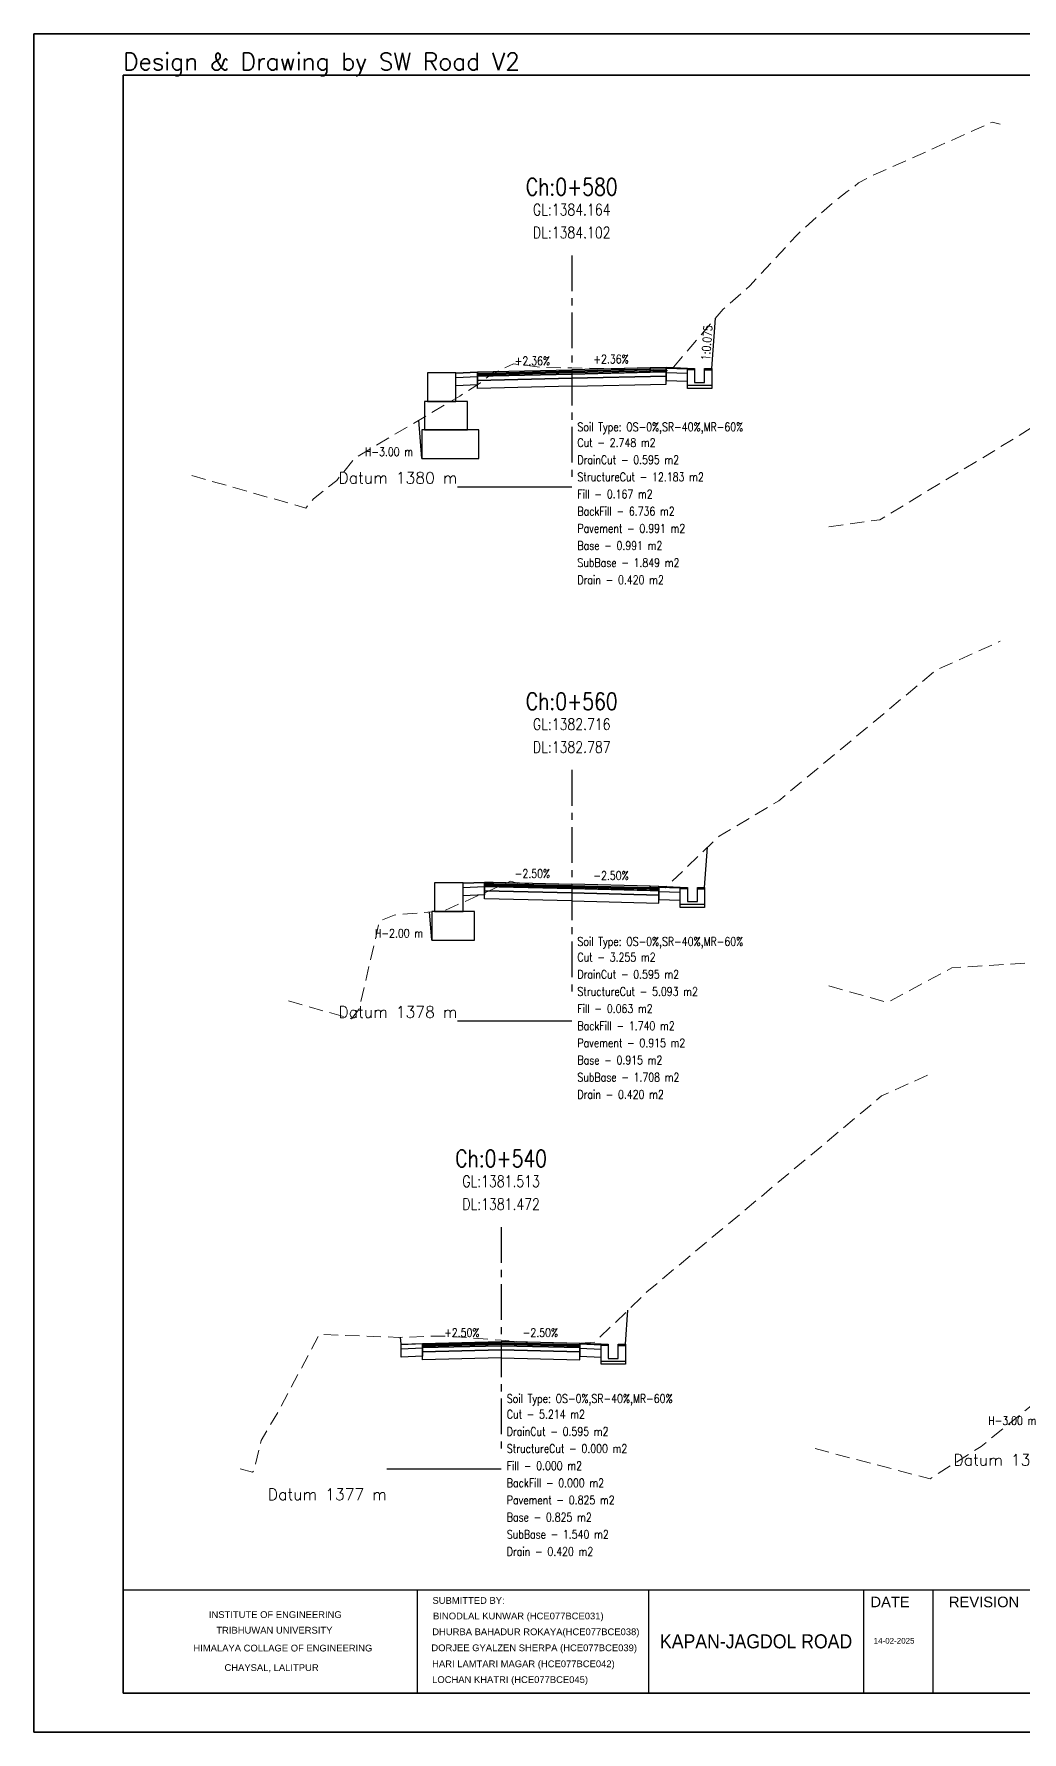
# Model space of a CAD drawing. Extents: x -19 to 1577, y -12 to 48.
# Drawn here: x 305.2 to 339.8, y -11.7 to 47.7 of the extents above; entities that cross this region are included whole.
import ezdxf
from ezdxf.enums import TextEntityAlignment as Align

# ---------------------------------------------------------------- set-up
doc = ezdxf.new("R2010")
doc.units = 0
doc.header["$MEASUREMENT"] = 0
doc.linetypes.add('Center', pattern=[2, 1.25, -0.25, 0.25, -0.25])
doc.linetypes.add('Dashed', pattern=[0.75, 0.5, -0.25])
for name, color, linetype in [('BackFill-Area', 7, 'Continuous'), ('Base', 6, 'Continuous'), ('Base-Area', 7, 'Continuous'), ('Cut-Area', 7, 'Continuous'), ('CutFillLine', 4, 'Continuous'), ('Drain', 3, 'Continuous'), ('Drain-Area', 7, 'Continuous'), ('DrainCut-Area', 7, 'Continuous'), ('ExtraWideningLayers', 7, 'Continuous'), ('Fill-Area', 7, 'Continuous'), ('Frame', 7, 'Continuous'), ('GabionRetainingWall', 140, 'Continuous'), ('Height', 7, 'Continuous'), ('L_Slope', 7, 'Continuous'), ('Pavement-Area', 7, 'Continuous'), ('PavementLayers', 1, 'Continuous'), ('R_CF_Slope', 7, 'Continuous'), ('R_Slope', 7, 'Continuous'), ('Shoulder', 2, 'Continuous'), ('Soil Type', 7, 'Continuous'), ('StructureCut-Area', 7, 'Continuous'), ('SubBase', 7, 'Continuous'), ('SubBase-Area', 7, 'Continuous')]:
    doc.layers.add(name, color=color, linetype=linetype)
for name, color, linetype, lineweight in [('CenterLine', 5, 'Center', 25), ('ChainageTxt', 7, 'Continuous', 25), ('DatumLabel', 1, 'Continuous', 25), ('DLTxt', 1, 'Continuous', 25), ('GL', 104, 'Dashed', 18), ('GLTxt', 3, 'Continuous', 25)]:
    doc.layers.add(name, color=color, linetype=linetype, lineweight=lineweight)
doc.styles.add('ARIAL', font='arial.ttf')
doc.styles.get("Standard").update_dxf_attribs({"font": 'simplex.shx'})

# ---------------------------------------------------------------- blocks, each defined once
blk = doc.blocks.new('SheetA3-1')
at = {"layer": 'Frame', "color": 6, "linetype": 'Continuous', "lineweight": 35}
for p, q in [((397, 0), (0, 0)), ((0, 0), (0, -283)), ((0, -283), (397, -283))]:
    blk.add_line(p, q, dxfattribs=at)
at = {"layer": 'Frame', "linetype": 'Continuous', "lineweight": 30}
for p, q in [((397, -264.94), (0, -264.94)), ((51.51, -282.86), (51.51, -264.94)), ((91.94, -264.94), (91.94, -282.86)), ((129.6, -282.86), (129.6, -264.94)), ((141.75, -282.86), (141.75, -264.94))]:
    blk.add_line(p, q, dxfattribs=at)
at = {"layer": 'Frame', "color": 6, "linetype": 'Continuous', "lineweight": 35}
blk.add_lwpolyline([(-15.62, -289.77), (404.38, -289.77), (404.38, 7.23), (-15.62, 7.23)], close=True, dxfattribs=at)
at = {"color": 1, "style": 'ARIAL'}
for tag, height, p in [('DWGNUM', 4, (397, -274.34)), ('SHEETNUM', 3, (397, -280.11))]:
    blk.add_attdef(tag, text='', height=height, dxfattribs=at).set_placement(p, align=Align.MIDDLE_RIGHT)
at = {"style": 'ARIAL'}
blk.add_attdef('CHRANGE', text='', height=3, dxfattribs=at).set_placement((332.51, -278.38), align=Align.MIDDLE_CENTER)
at = {"layer": 'Frame', "linetype": 'Continuous', "style": 'ARIAL'}
for s, height, p in [('SUBMITTED BY:', 1.1795, (54.13, -267.35)), ('DATE', 1.843, (130.78, -267.94)), ('REVISION', 1.843, (144.51, -267.94)), ('BINODLAL KUNWAR (HCE077BCE031)', 1.1795, (54.23, -270.06)), ('DHURBA BAHADUR ROKAYA(HCE077BCE038)', 1.1795, (54.09, -272.83)), ('DORJEE GYALZEN SHERPA (HCE077BCE039)', 1.1795, (53.94, -275.63)), ('14-02-2025', 1, (131.34, -274.31)), ('HARI LAMTARI MAGAR (HCE077BCE042)', 1.1795, (54.07, -278.43)), ('LOCHAN KHATRI (HCE077BCE045)', 1.1795, (54.07, -281.19))]:
    blk.add_text(s, height=height, dxfattribs=at).set_placement(p)
blk.add_text('INSTITUTE OF ENGINEERING', height=1.1795, dxfattribs=at).set_placement((26.62, -269.82), align=Align.CENTER)
for s, p in [('TRIBHUWAN UNIVERSITY', (26.46, -271.96)), ('HIMALAYA COLLAGE OF ENGINEERING', (27.95, -275.09)), ('CHAYSAL, LALITPUR', (25.97, -278.6))]:
    blk.add_text(s, height=1.1795, dxfattribs=at).set_placement(p, align=Align.MIDDLE)
at = {"layer": 'Frame', "linetype": 'Continuous', "lineweight": 30, "style": 'ARIAL', "width": 0.9}
for tag, height, p in [('DWGNAME', 3.07, (332.51, -269.42)), ('KAPAN-JAGDOLROAD', 2.46, (110.77, -273.9))]:
    blk.add_attdef(tag, text='', height=height, dxfattribs=at).set_placement(p, align=Align.MIDDLE_CENTER)
at = {"layer": 'Frame', "color": 7, "linetype": 'Continuous', "style": 'ARIAL'}
for tag, p in [('V1', (269.08, -274.49)), ('V2', (299.8, -274.49))]:
    blk.add_attdef(tag, text='', height=1.13, dxfattribs=at).set_placement(p, align=Align.BOTTOM_CENTER)
blk.add_attdef('HSCALE', (282.14, -271.91), '', height=1.13, dxfattribs=at)

msp = doc.modelspace()

# ---------------------------------------------------------------- linework, layer by layer
at = {"layer": 'Base'}
for points in [[(324, 35.85), (324, 35.7), (320.698, 35.622), (320.698, 35.622), (320.698, 35.772), (324, 35.85)], [(324, 35.85), (324, 35.7), (327.302, 35.778), (327.302, 35.778), (327.302, 35.928), (324, 35.85)], [(324, 17.85), (324, 17.7), (320.95, 17.776), (320.95, 17.776), (320.95, 17.926), (324, 17.85)], [(324, 17.85), (324, 17.7), (327.05, 17.624), (327.05, 17.624), (327.05, 17.774), (324, 17.85)], [(321.528, 1.861), (321.528, 1.711), (318.778, 1.642), (318.778, 1.642), (318.778, 1.792), (321.528, 1.861)], [(321.528, 1.861), (321.528, 1.711), (324.278, 1.642), (324.278, 1.642), (324.278, 1.792), (321.528, 1.861)]]:
    msp.add_lwpolyline(points, dxfattribs=at)
at = {"layer": 'CenterLine'}
for p, q in [((324, 40), (324, 32)), ((324, 22), (324, 14)), ((321.528, 6.011), (321.528, -1.989))]:
    msp.add_line(p, q, dxfattribs=at)
at = {"layer": 'CutFillLine'}
for points in [[(328.902, 36.048), (329.034, 37.807)], [(318.748, 32.892), (318.647, 34.233)], [(328.65, 17.894), (328.755, 19.295)], [(319.1, 16.046), (319.026, 17.035)], [(325.878, 1.912), (325.967, 3.101)], [(318.028, 1.912), (318.01, 2.153)]]:
    msp.add_lwpolyline(points, dxfattribs=at)
at = {"layer": 'DatumLabel'}
for p, q in [((324, 31.898), (320, 31.898)), ((324, 13.213), (320, 13.213)), ((321.528, -2.461), (317.528, -2.461))]:
    msp.add_line(p, q, dxfattribs=at)
at = {"layer": 'Drain'}
for points in [[(328.052, 36.048), (328.302, 36.048), (328.302, 35.998), (328.302, 35.548), (328.652, 35.548), (328.652, 35.998), (328.652, 36.048), (328.902, 36.048), (328.902, 35.998), (328.902, 35.548), (328.902, 35.448), (328.902, 35.348), (328.052, 35.348), (328.052, 35.448), (328.052, 35.548), (328.052, 35.998), (328.052, 36.048)], [(328.302, 35.998), (328.052, 35.998)], [(328.652, 35.998), (328.902, 35.998)], [(328.902, 35.448), (328.052, 35.448)], [(327.8, 17.894), (328.05, 17.894), (328.05, 17.844), (328.05, 17.394), (328.4, 17.394), (328.4, 17.844), (328.4, 17.894), (328.65, 17.894), (328.65, 17.844), (328.65, 17.394), (328.65, 17.294), (328.65, 17.194), (327.8, 17.194), (327.8, 17.294), (327.8, 17.394), (327.8, 17.844), (327.8, 17.894)], [(328.05, 17.844), (327.8, 17.844)], [(328.4, 17.844), (328.65, 17.844)], [(328.65, 17.294), (327.8, 17.294)], [(325.028, 1.912), (325.278, 1.912), (325.278, 1.862), (325.278, 1.412), (325.628, 1.412), (325.628, 1.862), (325.628, 1.912), (325.878, 1.912), (325.878, 1.862), (325.878, 1.412), (325.878, 1.312), (325.878, 1.212), (325.028, 1.212), (325.028, 1.312), (325.028, 1.412), (325.028, 1.862), (325.028, 1.912)], [(325.278, 1.862), (325.028, 1.862)], [(325.628, 1.862), (325.878, 1.862)], [(325.878, 1.312), (325.028, 1.312)]]:
    msp.add_lwpolyline(points, dxfattribs=at)
at = {"layer": 'ExtraWideningLayers'}
for points in [[(321.25, 35.935), (321.25, 35.885), (320.698, 35.872), (320.698, 35.872), (320.698, 35.922), (321.25, 35.935)], [(321.25, 35.885), (321.25, 35.835), (320.698, 35.822), (320.698, 35.822), (320.698, 35.872), (321.25, 35.885)], [(321.25, 35.835), (321.25, 35.785), (320.698, 35.772), (320.698, 35.772), (320.698, 35.822), (321.25, 35.835)], [(326.75, 36.065), (326.75, 36.015), (327.302, 36.028), (327.302, 36.028), (327.302, 36.078), (326.75, 36.065)], [(326.75, 36.015), (326.75, 35.965), (327.302, 35.978), (327.302, 35.978), (327.302, 36.028), (326.75, 36.015)], [(326.75, 35.965), (326.75, 35.915), (327.302, 35.928), (327.302, 35.928), (327.302, 35.978), (326.75, 35.965)], [(321.25, 18.069), (321.25, 18.019), (320.95, 18.026), (320.95, 18.026), (320.95, 18.076), (321.25, 18.069)], [(321.25, 18.019), (321.25, 17.969), (320.95, 17.976), (320.95, 17.976), (320.95, 18.026), (321.25, 18.019)], [(321.25, 17.969), (321.25, 17.919), (320.95, 17.926), (320.95, 17.926), (320.95, 17.976), (321.25, 17.969)], [(326.75, 17.931), (326.75, 17.881), (327.05, 17.874), (327.05, 17.874), (327.05, 17.924), (326.75, 17.931)], [(326.75, 17.881), (326.75, 17.831), (327.05, 17.824), (327.05, 17.824), (327.05, 17.874), (326.75, 17.881)], [(326.75, 17.831), (326.75, 17.781), (327.05, 17.774), (327.05, 17.774), (327.05, 17.824), (326.75, 17.831)]]:
    msp.add_lwpolyline(points, dxfattribs=at)
at = {"layer": 'GabionRetainingWall'}
for points in [[(319.948, 35.892), (318.948, 35.892), (318.948, 34.892), (319.948, 34.892), (319.948, 35.892)], [(320.348, 34.892), (318.848, 34.892), (318.848, 33.892), (320.348, 33.892), (320.348, 34.892)], [(320.748, 33.892), (318.748, 33.892), (318.748, 32.892), (320.748, 32.892), (320.748, 33.892)], [(320.2, 18.046), (319.2, 18.046), (319.2, 17.046), (320.2, 17.046), (320.2, 18.046)], [(320.6, 17.046), (319.1, 17.046), (319.1, 16.046), (320.6, 16.046), (320.6, 17.046)]]:
    msp.add_lwpolyline(points, dxfattribs=at)
at = {"layer": 'GL', "flags": 128}
for points in [[(310.699, 32.299), (314.697, 31.162), (314.963, 31.485), (315.773, 32.131), (316.416, 32.918), (320.085, 35.08), (320.805, 35.543), (321.176, 35.839), (321.613, 36.046), (321.963, 36.209), (322.942, 36.082), (324, 36.062), (325.666, 36.031), (327.447, 35.957), (329.297, 38.114), (330.233, 38.931), (331.885, 40.716), (333.153, 41.855), (333.635, 42.238), (333.901, 42.41), (334.032, 42.54), (334.491, 42.775), (338.717, 44.658), (339, 44.594)], [(333, 30.51), (334.783, 30.755), (338.63, 33.066), (340.873, 34.458), (342.596, 35.141), (344.872, 36.373), (347.649, 36), (347.684, 35.996), (347.708, 35.996), (348, 35.999), (350.259, 36.022), (350.384, 36.168), (356.101, 41.475), (360.325, 44.665), (362.74, 44.365), (363, 44.35)], [(333, 14.449), (335.045, 13.866), (337.307, 15.076), (340.886, 15.312), (342.207, 14.665), (343.086, 15.609), (343.849, 16.634), (344.235, 16.867), (344.638, 17.425), (345.557, 17.918), (347.414, 17.633), (348, 17.575), (348.473, 17.529), (349.16, 17.585), (351.371, 17.817), (351.601, 18.431), (352.804, 19.606), (353.038, 19.844), (354.168, 21.037), (354.641, 21.335), (355.465, 22.073), (356.393, 22.958), (357.817, 23.698), (358.179, 23.988), (359.066, 25.075), (359.94, 26.248), (360.869, 26.881), (361.278, 27.135), (363, 26.975)], [(314.083, 13.918), (316.289, 13.296), (316.554, 13.62), (317.275, 16.72), (317.781, 16.922), (319.549, 17.083), (321.857, 18.106), (322.106, 18.045), (322.154, 18.036), (322.185, 18.029), (322.497, 17.999), (323.73, 17.944), (324, 17.929), (325.591, 17.838), (325.925, 17.848), (326.84, 17.892), (327.268, 17.874), (329.163, 19.685), (331.248, 20.924), (336.761, 25.496), (339, 26.503)], [(312.4, -2.448), (312.829, -2.567), (312.881, -2.503), (313.126, -1.453), (313.74, -0.433), (315.16, 2.254), (317.939, 2.151), (319.295, 2.196), (319.57, 2.196), (319.594, 2.204), (319.965, 2.169), (321.528, 2.052), (322.392, 1.988), (324.299, 1.942), (324.809, 1.981), (326.629, 3.741), (334.847, 10.595), (336.528, 11.356)], [(332.519, -1.739), (336.542, -2.798), (338.331, -1.661), (341.595, 0.979), (341.637, 1.007), (341.682, 1.029), (341.711, 1.079), (342.558, 2.238), (343.712, 2.177), (345.528, 2.091), (347.241, 2.009), (347.86, 1.99), (348.402, 2.505), (351.622, 5.349), (351.721, 5.465), (351.838, 5.614), (352.001, 5.773), (352.924, 6.83), (353.246, 7.041), (354.473, 8.024), (355.946, 9.387), (357.592, 10.44), (358.923, 11.191), (360.528, 11.236)]]:
    msp.add_lwpolyline(points, dxfattribs=at)
at = {"layer": 'PavementLayers'}
for points in [[(324, 36), (324, 35.95), (321.25, 35.885), (321.25, 35.885), (321.25, 35.935), (324, 36)], [(324, 35.95), (324, 35.9), (321.25, 35.835), (321.25, 35.835), (321.25, 35.885), (324, 35.95)], [(324, 35.9), (324, 35.85), (321.25, 35.785), (321.25, 35.785), (321.25, 35.835), (324, 35.9)], [(324, 36), (324, 35.95), (326.75, 36.015), (326.75, 36.015), (326.75, 36.065), (324, 36)], [(324, 35.95), (324, 35.9), (326.75, 35.965), (326.75, 35.965), (326.75, 36.015), (324, 35.95)], [(324, 35.9), (324, 35.85), (326.75, 35.915), (326.75, 35.915), (326.75, 35.965), (324, 35.9)], [(324, 18), (324, 17.95), (321.25, 18.019), (321.25, 18.019), (321.25, 18.069), (324, 18)], [(324, 17.95), (324, 17.9), (321.25, 17.969), (321.25, 17.969), (321.25, 18.019), (324, 17.95)], [(324, 17.9), (324, 17.85), (321.25, 17.919), (321.25, 17.919), (321.25, 17.969), (324, 17.9)], [(324, 18), (324, 17.95), (326.75, 17.881), (326.75, 17.881), (326.75, 17.931), (324, 18)], [(324, 17.95), (324, 17.9), (326.75, 17.831), (326.75, 17.831), (326.75, 17.881), (324, 17.95)], [(324, 17.9), (324, 17.85), (326.75, 17.781), (326.75, 17.781), (326.75, 17.831), (324, 17.9)], [(321.528, 2.011), (321.528, 1.961), (318.778, 1.892), (318.778, 1.892), (318.778, 1.942), (321.528, 2.011)], [(321.528, 1.961), (321.528, 1.911), (318.778, 1.842), (318.778, 1.842), (318.778, 1.892), (321.528, 1.961)], [(321.528, 1.911), (321.528, 1.861), (318.778, 1.792), (318.778, 1.792), (318.778, 1.842), (321.528, 1.911)], [(321.528, 2.011), (321.528, 1.961), (324.278, 1.892), (324.278, 1.892), (324.278, 1.942), (321.528, 2.011)], [(321.528, 1.961), (321.528, 1.911), (324.278, 1.842), (324.278, 1.842), (324.278, 1.892), (321.528, 1.961)], [(321.528, 1.911), (321.528, 1.861), (324.278, 1.792), (324.278, 1.792), (324.278, 1.842), (321.528, 1.911)]]:
    msp.add_lwpolyline(points, dxfattribs=at)
at = {"layer": 'Shoulder'}
for p, q in [((320.698, 35.902), (319.948, 35.872)), ((320.698, 35.752), (319.948, 35.722)), ((327.302, 36.058), (328.052, 36.028)), ((327.302, 35.908), (328.052, 35.878)), ((320.95, 18.056), (320.2, 18.026)), ((320.95, 17.906), (320.2, 17.876)), ((327.05, 17.904), (327.8, 17.874)), ((327.05, 17.754), (327.8, 17.724)), ((318.778, 1.922), (318.028, 1.892)), ((324.278, 1.922), (325.028, 1.892)), ((318.778, 1.772), (318.028, 1.742)), ((324.278, 1.772), (325.028, 1.742))]:
    msp.add_line(p, q, dxfattribs=at)
for points in [[(320.698, 35.922), (320.698, 35.902), (320.698, 35.752), (320.698, 35.472), (319.948, 35.442), (319.948, 35.722), (319.948, 35.872), (319.948, 35.892), (320.698, 35.922)], [(327.302, 36.078), (327.302, 36.058), (327.302, 35.908), (327.302, 35.628), (328.052, 35.598), (328.052, 35.878), (328.052, 36.028), (328.052, 36.048), (327.302, 36.078)], [(320.95, 18.076), (320.95, 18.056), (320.95, 17.906), (320.95, 17.626), (320.2, 17.596), (320.2, 17.876), (320.2, 18.026), (320.2, 18.046), (320.95, 18.076)], [(327.05, 17.924), (327.05, 17.904), (327.05, 17.754), (327.05, 17.474), (327.8, 17.444), (327.8, 17.724), (327.8, 17.874), (327.8, 17.894), (327.05, 17.924)], [(318.778, 1.942), (318.778, 1.922), (318.778, 1.772), (318.778, 1.492), (318.028, 1.462), (318.028, 1.742), (318.028, 1.892), (318.028, 1.912), (318.778, 1.942)], [(324.278, 1.942), (324.278, 1.922), (324.278, 1.772), (324.278, 1.492), (325.028, 1.462), (325.028, 1.742), (325.028, 1.892), (325.028, 1.912), (324.278, 1.942)]]:
    msp.add_lwpolyline(points, dxfattribs=at)
at = {"layer": 'SubBase'}
for points in [[(324, 35.7), (324, 35.42), (320.698, 35.342), (320.698, 35.342), (320.698, 35.622), (324, 35.7)], [(324, 35.7), (324, 35.42), (327.302, 35.498), (327.302, 35.498), (327.302, 35.778), (324, 35.7)], [(324, 17.7), (324, 17.42), (320.95, 17.496), (320.95, 17.496), (320.95, 17.776), (324, 17.7)], [(324, 17.7), (324, 17.42), (327.05, 17.344), (327.05, 17.344), (327.05, 17.624), (324, 17.7)], [(321.528, 1.711), (321.528, 1.431), (318.778, 1.362), (318.778, 1.362), (318.778, 1.642), (321.528, 1.711)], [(321.528, 1.711), (321.528, 1.431), (324.278, 1.362), (324.278, 1.362), (324.278, 1.642), (321.528, 1.711)]]:
    msp.add_lwpolyline(points, dxfattribs=at)

# ---------------------------------------------------------------- block references
ref = msp.add_blockref('SheetA3-1', (308.3, 46.3), dxfattribs=dict(xscale=0.200000002980232, yscale=0.200000002980232, zscale=0.200000002980232))
ref.add_attrib('ROADNAME', 'KAPAN-JAGDOL ROAD', dxfattribs={"layer": 'Frame', "linetype": 'Continuous', "lineweight": 30, "height": 0.49145, "style": 'ARIAL', "width": 0.9}).set_placement((330.453, -8.481), align=Align.MIDDLE_CENTER)

# ---------------------------------------------------------------- texts
msp.add_text('Design & Drawing by SW Road V2', height=0.6).set_placement((308.3, 46.3), align=Align.BOTTOM_LEFT)
at = {"layer": 'BackFill-Area', "width": 0.8}
for s, p in [('BackFill - 6.736 m2', (324.2, 31.2)), ('BackFill - 1.740 m2', (324.2, 13.2)), ('BackFill - 0.000 m2', (321.728, -2.789))]:
    msp.add_text(s, height=0.3, dxfattribs=at).set_placement(p, align=Align.TOP_LEFT)
at = {"layer": 'Base-Area', "width": 0.8}
for s, p in [('Base - 0.991 m2', (324.2, 30)), ('Base - 0.915 m2', (324.2, 12)), ('Base - 0.825 m2', (321.728, -3.989))]:
    msp.add_text(s, height=0.3, dxfattribs=at).set_placement(p, align=Align.TOP_LEFT)
at = {"layer": 'ChainageTxt', "width": 0.8}
for s, p in [('Ch:0+580', (324, 42.4)), ('Ch:0+560', (324, 24.4)), ('Ch:0+540', (321.528, 8.411))]:
    msp.add_text(s, height=0.6, dxfattribs=at).set_placement(p, align=Align.MIDDLE_CENTER)
at = {"layer": 'Cut-Area', "width": 0.8}
for s, p in [('Cut - 2.748 m2', (324.2, 33.6)), ('Cut - 3.255 m2', (324.2, 15.6)), ('Cut - 5.214 m2', (321.728, -0.389))]:
    msp.add_text(s, height=0.3, dxfattribs=at).set_placement(p, align=Align.TOP_LEFT)
at = {"layer": 'DatumLabel'}
for s, p in [('Datum 1380 m', (320, 31.898)), ('Datum 1378 m', (320, 13.213)), ('Datum 1381 m', (341.528, -2.456)), ('Datum 1377 m', (317.528, -3.661))]:
    msp.add_text(s, height=0.4, dxfattribs=at).set_placement(p, align=Align.BOTTOM_RIGHT)
at = {"layer": 'DLTxt', "width": 0.8}
for s, p in [('DL:1384.102', (324, 40.8)), ('DL:1382.787', (324, 22.8)), ('DL:1381.472', (321.528, 6.811))]:
    msp.add_text(s, height=0.4, dxfattribs=at).set_placement(p, align=Align.MIDDLE_CENTER)
at = {"layer": 'Drain-Area', "width": 0.8}
for p in [(324.2, 28.8), (324.2, 10.8), (321.728, -5.189)]:
    msp.add_text('Drain - 0.420 m2', height=0.3, dxfattribs=at).set_placement(p, align=Align.TOP_LEFT)
at = {"layer": 'DrainCut-Area', "width": 0.8}
for p in [(324.2, 33), (324.2, 15), (321.728, -0.989)]:
    msp.add_text('DrainCut - 0.595 m2', height=0.3, dxfattribs=at).set_placement(p, align=Align.TOP_LEFT)
at = {"layer": 'Fill-Area', "width": 0.8}
for s, p in [('Fill - 0.167 m2', (324.2, 31.8)), ('Fill - 0.063 m2', (324.2, 13.8)), ('Fill - 0.000 m2', (321.728, -2.189))]:
    msp.add_text(s, height=0.3, dxfattribs=at).set_placement(p, align=Align.TOP_LEFT)
at = {"layer": 'GLTxt', "width": 0.8}
for s, p in [('GL:1384.164', (324, 41.6)), ('GL:1382.716', (324, 23.6)), ('GL:1381.513', (321.528, 7.611))]:
    msp.add_text(s, height=0.4, dxfattribs=at).set_placement(p, align=Align.MIDDLE_CENTER)
at = {"layer": 'Height', "width": 0.8}
for s, p in [('H-3.00 m', (318.448, 32.892)), ('H-2.00 m', (318.8, 16.046)), ('H-3.00 m', (340.264, -1.003))]:
    msp.add_text(s, height=0.3, dxfattribs=at).set_placement(p, align=Align.BOTTOM_RIGHT)
at = {"layer": 'L_Slope', "width": 0.8}
for s, p in [('+2.36%', (322.625, 36.068)), ('-2.50%', (322.625, 18.134)), ('+2.50%', (320.153, 2.077))]:
    msp.add_text(s, height=0.3, dxfattribs=at).set_placement(p, align=Align.BOTTOM_CENTER)
at = {"layer": 'Pavement-Area', "width": 0.8}
for s, p in [('Pavement - 0.991 m2', (324.2, 30.6)), ('Pavement - 0.915 m2', (324.2, 12.6)), ('Pavement - 0.825 m2', (321.728, -3.389))]:
    msp.add_text(s, height=0.3, dxfattribs=at).set_placement(p, align=Align.TOP_LEFT)
at = {"layer": 'R_CF_Slope', "width": 0.8}
msp.add_text('1:0.075', height=0.3, rotation=85.71085, dxfattribs=at).set_placement((328.968, 36.928), align=Align.BOTTOM_CENTER)
at = {"layer": 'R_Slope', "width": 0.8}
for s, p in [('+2.36%', (325.375, 36.132)), ('-2.50%', (325.375, 18.066)), ('-2.50%', (322.903, 2.077))]:
    msp.add_text(s, height=0.3, dxfattribs=at).set_placement(p, align=Align.BOTTOM_CENTER)
at = {"layer": 'Soil Type', "width": 0.8}
for p in [(324.2, 34), (324.2, 16), (321.728, 0.011)]:
    msp.add_text('Soil Type: OS-0%,SR-40%,MR-60%', height=0.3, dxfattribs=at).set_placement(p, align=Align.MIDDLE_LEFT)
at = {"layer": 'StructureCut-Area', "width": 0.8}
for s, p in [('StructureCut - 12.183 m2', (324.2, 32.4)), ('StructureCut - 5.093 m2', (324.2, 14.4)), ('StructureCut - 0.000 m2', (321.728, -1.589))]:
    msp.add_text(s, height=0.3, dxfattribs=at).set_placement(p, align=Align.TOP_LEFT)
at = {"layer": 'SubBase-Area', "width": 0.8}
for s, p in [('SubBase - 1.849 m2', (324.2, 29.4)), ('SubBase - 1.708 m2', (324.2, 11.4)), ('SubBase - 1.540 m2', (321.728, -4.589))]:
    msp.add_text(s, height=0.3, dxfattribs=at).set_placement(p, align=Align.TOP_LEFT)

doc.saveas('drawing.dxf')
